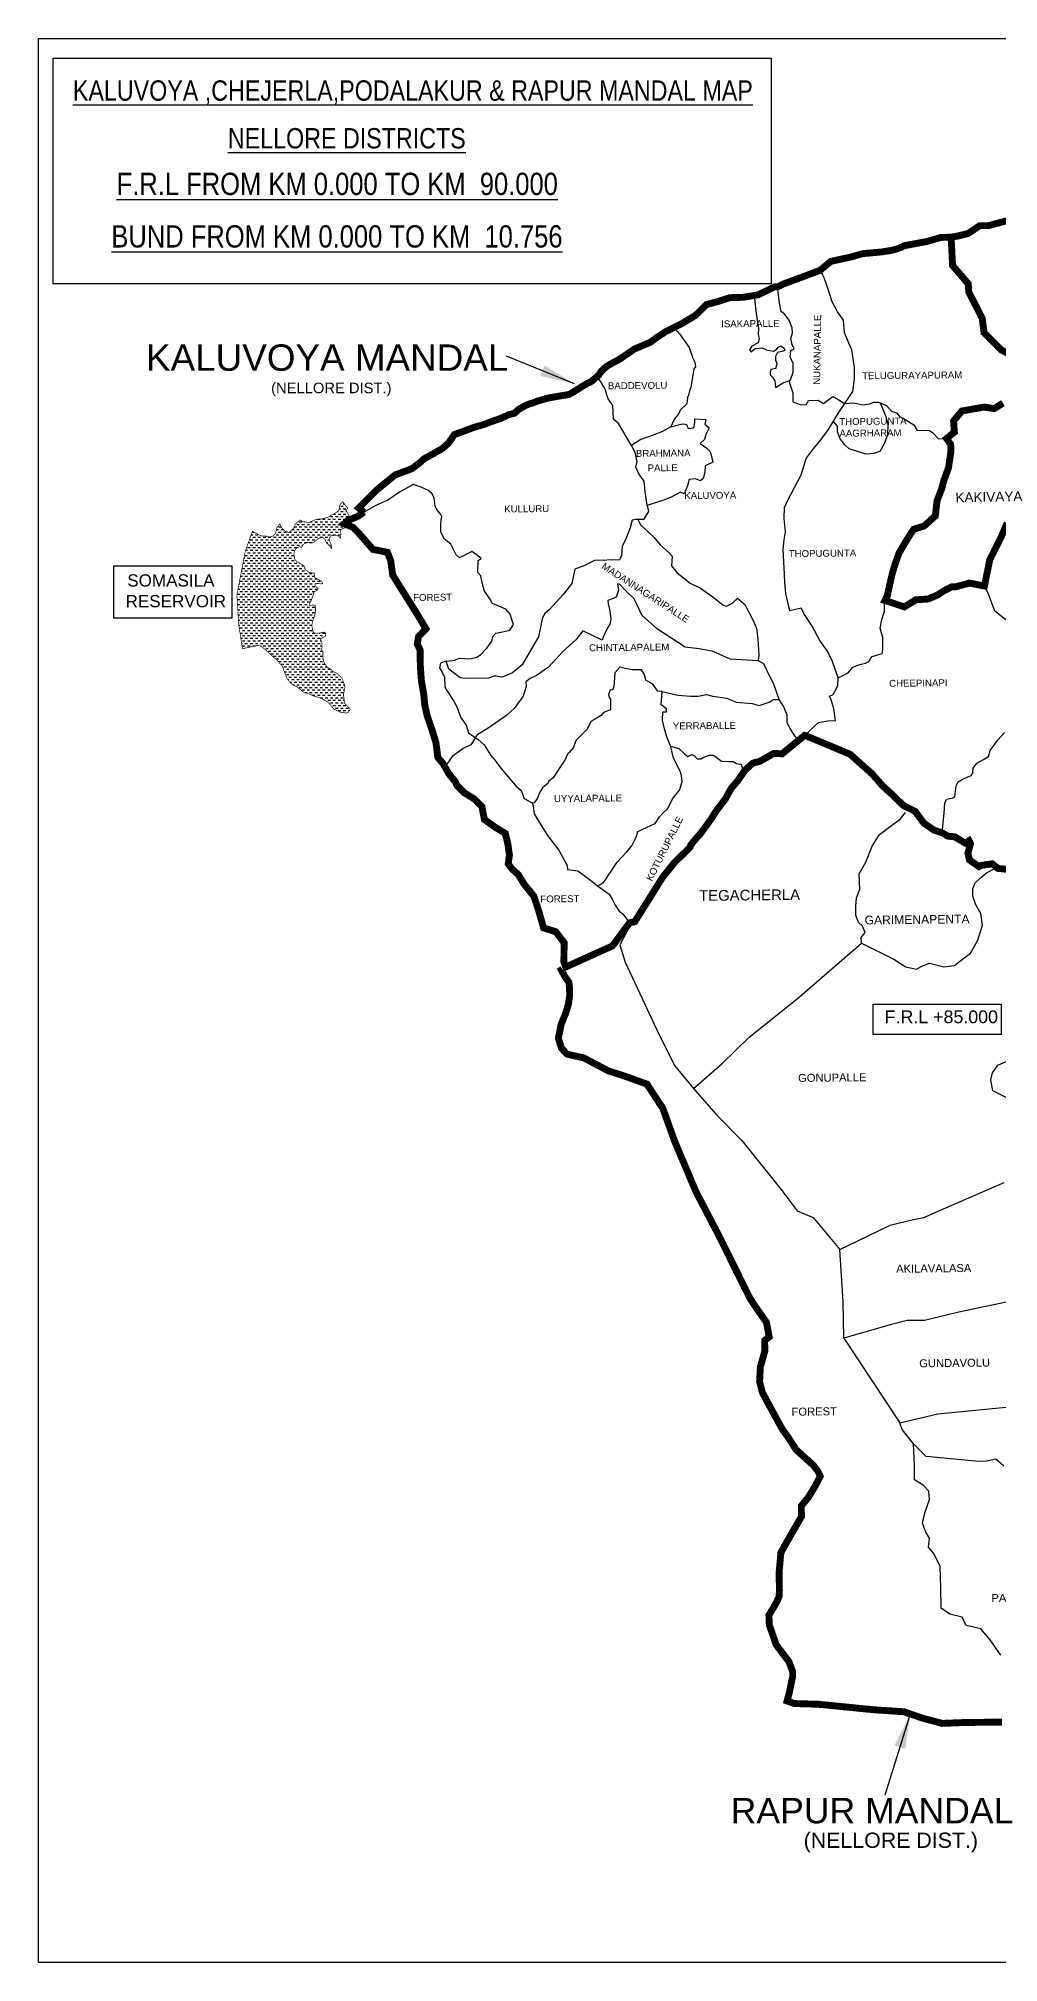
# Model space of a CAD drawing. Header units: inches. Extents: x 308339 to 383724, y 1560383 to 1616161.
# Drawn here: x 308339 to 336169, y 1560383 to 1616161 of the extents above; entities that cross this region are included whole.
import ezdxf

# ---------------------------------------------------------------- set-up
doc = ezdxf.new("R2010")
doc.units = ezdxf.units.IN
doc.header["$MEASUREMENT"] = 0
doc.linetypes.add('BORDER', pattern=[1.75, 0.5, -0.25, 0.5, -0.25, 0, -0.25])
doc.layers.add('MANDAL_BND', color=6, linetype='BORDER', lineweight=30)
for name, color, linetype in [('TEXT', 7, 'Continuous'), ('TITLEBLOCK', 7, 'Continuous'), ('VILL_BND', 7, 'Continuous'), ('VILLAGE BOUNDARY', 6, 'Continuous'), ('ZSTU', 7, 'Continuous')]:
    doc.layers.add(name, color=color, linetype=linetype)
doc.styles.add('ARIALN', font='ARIALN.TTF')
doc.styles.get("Standard").update_dxf_attribs({"font": 'arial.ttf'})
doc.linetypes.add('ZIGZAG', pattern='A,0.0001,-0.2,[131,ltypeshp.shx,S=0.2,R=0,X=-0.2,Y=0],-0.4,[131,ltypeshp.shx,S=0.2,R=180,X=0.2,Y=0],-0.2', length=0.8001)
doc.dimstyles.get("Standard").update_dxf_attribs({"dimtxt": 0.18, "dimasz": 0.18, "dimexe": 0.18, "dimexo": 0.0625, "dimgap": 0.09, "dimtad": 0, "dimtih": 1, "dimtoh": 1, "dimdec": 4, "dimzin": 0, "dimdsep": 46, "dimtxsty": 'Standard', "dimcen": 0.09, "dimadec": 0, "dimazin": 0, "dimtfac": 1, "dimtdec": 4, "dimtofl": 0, "dimtmove": 0, "dimatfit": 3, "dimfxl": 0, "dimtolj": 1, "dimtzin": 0, "dimarcsym": 0})

msp = doc.modelspace()

# ---------------------------------------------------------------- hatches: boundary and pattern name
at = {"layer": 'VILLAGE BOUNDARY'}
h = msp.add_hatch(dxfattribs=at)
h.set_pattern_fill('DASH', color=4, scale=600, style=0)
h.paths.add_polyline_path([(314250, 1598470), (314142, 1599183), (314091, 1600036), (314334, 1601295), (314541, 1601874), (314581, 1601853), (314601, 1601841), (314777, 1601749), (314802, 1601743), (314821, 1601737), (314929, 1601737), (314944, 1601731), (314963, 1601725), (314982, 1601719), (315011, 1601713), (315035, 1601713), (315105, 1601724), (315126, 1601736), (315146, 1601748), (315201, 1601803), (315215, 1601839), (315229, 1601882), (315239, 1601926), (315242, 1601958), (315242, 1601965), (315332, 1602084), (315380, 1602001), (315397, 1601971), (315415, 1601952), (315428, 1601939), (315472, 1601891), (315495, 1601874), (315519, 1601867), (315524, 1601867), (315581, 1601846), (315606, 1601848), (315611, 1601848), (315744, 1601978), (315763, 1602025), (315775, 1602065), (315776, 1602071), (315921, 1602206), (315981, 1602169), (315999, 1602155), (316041, 1602154), (316172, 1602126), (316177, 1602126), (316213, 1602146), (316259, 1602165), (316376, 1602217), (316399, 1602223), (316484, 1602232), (316510, 1602231), (316520, 1602231), (316570, 1602238), (316594, 1602245), (316711, 1602279), (316741, 1602288), (316754, 1602295), (316814, 1602335), (316908, 1602382), (316966, 1602420), (316974, 1602424), (317017, 1602457), (317041, 1602485), (317045, 1602494), (317056, 1602545), (317058, 1602556), (317065, 1602596), (317068, 1602603), (317086, 1602649), (317089, 1602662), (317095, 1602674), (317156, 1602736), (317304, 1602542), (317248, 1602496), (317416, 1602190), (317359, 1602166), (317301, 1602099), (317261, 1602039), (317247, 1601984), (317213, 1601969), (317211, 1601970), (317168, 1601958), (317128, 1601936), (317106, 1601902), (317096, 1601865), (317097, 1601838), (317110, 1601813), (317111, 1601811), (317113, 1601797), (317110, 1601788), (317099, 1601789), (317094, 1601783), (317091, 1601768), (317090, 1601765), (317090, 1601763), (317089, 1601751), (317088, 1601745), (317089, 1601730), (317091, 1601721), (317093, 1601717), (317094, 1601714), (317095, 1601710), (317096, 1601685), (317088, 1601685), (317086, 1601685), (317083, 1601686), (317070, 1601697), (317068, 1601699), (317066, 1601702), (317056, 1601717), (317054, 1601718), (317045, 1601725), (317042, 1601727), (317040, 1601729), (317030, 1601735), (317027, 1601736), (317014, 1601747), (317012, 1601748), (317008, 1601749), (317006, 1601751), (316984, 1601756), (316980, 1601757), (316975, 1601758), (316972, 1601758), (316941, 1601760), (316938, 1601760), (316933, 1601760), (316929, 1601759), (316924, 1601758), (316894, 1601752), (316889, 1601751), (316886, 1601750), (316882, 1601749), (316848, 1601751), (316844, 1601751), (316838, 1601750), (316835, 1601749), (316817, 1601738), (316815, 1601736), (316801, 1601720), (316801, 1601719), (316798, 1601715), (316794, 1601713), (316793, 1601712), (316783, 1601690), (316782, 1601689), (316772, 1601653), (316775, 1601605), (316784, 1601575), (316785, 1601571), (316804, 1601538), (316804, 1601536), (316817, 1601511), (316817, 1601509), (316827, 1601475), (316827, 1601469), (316828, 1601465), (316832, 1601445), (316834, 1601440), (316834, 1601440), (316837, 1601427), (316837, 1601426), (316839, 1601412), (316840, 1601407), (316841, 1601405), (316842, 1601391), (316842, 1601388), (316838, 1601378), (316827, 1601379), (316824, 1601378), (316820, 1601380), (316812, 1601396), (316811, 1601400), (316811, 1601402), (316803, 1601425), (316801, 1601426), (316798, 1601429), (316786, 1601447), (316784, 1601451), (316770, 1601461), (316766, 1601462), (316763, 1601465), (316762, 1601464), (316747, 1601482), (316744, 1601484), (316743, 1601487), (316739, 1601492), (316730, 1601500), (316727, 1601503), (316723, 1601505), (316711, 1601516), (316708, 1601519), (316705, 1601522), (316704, 1601523), (316691, 1601536), (316690, 1601537), (316682, 1601549), (316679, 1601553), (316678, 1601558), (316667, 1601587), (316666, 1601592), (316663, 1601598), (316660, 1601604), (316650, 1601626), (316648, 1601633), (316645, 1601637), (316632, 1601658), (316627, 1601662), (316622, 1601668), (316604, 1601677), (316599, 1601681), (316594, 1601687), (316589, 1601686), (316557, 1601695), (316554, 1601695), (316529, 1601699), (316455, 1601667), (316410, 1601625), (316369, 1601595), (316342, 1601570), (316301, 1601557), (316260, 1601544), (316204, 1601549), (316139, 1601546), (316063, 1601526), (316014, 1601489), (316013, 1601486), (315989, 1601457), (315980, 1601428), (315978, 1601426), (315971, 1601414), (315968, 1601412), (315964, 1601411), (315939, 1601419), (315935, 1601420), (315917, 1601425), (315912, 1601426), (315912, 1601426), (315892, 1601428), (315889, 1601425), (315884, 1601423), (315872, 1601415), (315848, 1601400), (315805, 1601375), (315771, 1601316), (315750, 1601260), (315748, 1601191), (315755, 1601127), (315771, 1601064), (315807, 1601017), (315812, 1601012), (315855, 1600979), (315858, 1600976), (315899, 1600954), (315904, 1600950), (315956, 1600923), (315959, 1600920), (315965, 1600914), (315996, 1600898), (315999, 1600897), (316002, 1600896), (316030, 1600873), (316033, 1600870), (316048, 1600850), (316050, 1600843), (316053, 1600837), (316066, 1600792), (316068, 1600783), (316071, 1600776), (316071, 1600775), (316082, 1600756), (316084, 1600753), (316087, 1600751), (316090, 1600747), (316093, 1600746), (316097, 1600743), (316133, 1600716), (316134, 1600715), (316139, 1600712), (316142, 1600708), (316143, 1600706), (316157, 1600697), (316161, 1600694), (316163, 1600694), (316201, 1600678), (316237, 1600673), (316270, 1600667), (316304, 1600667), (316308, 1600666), (316327, 1600662), (316330, 1600661), (316340, 1600654), (316347, 1600633), (316347, 1600627), (316346, 1600613), (316343, 1600610), (316335, 1600597), (316333, 1600594), (316333, 1600575), (316333, 1600572), (316350, 1600529), (316355, 1600525), (316364, 1600522), (316396, 1600507), (316399, 1600507), (316402, 1600502), (316406, 1600502), (316411, 1600499), (316415, 1600496), (316453, 1600479), (316455, 1600476), (316460, 1600475), (316465, 1600471), (316470, 1600471), (316474, 1600470), (316498, 1600450), (316501, 1600448), (316507, 1600445), (316512, 1600442), (316516, 1600439), (316556, 1600411), (316558, 1600406), (316560, 1600401), (316561, 1600397), (316563, 1600392), (316563, 1600388), (316564, 1600384), (316567, 1600380), (316573, 1600366), (316574, 1600364), (316568, 1600357), (316564, 1600355), (316561, 1600354), (316554, 1600351), (316553, 1600351), (316522, 1600353), (316517, 1600351), (316513, 1600351), (316507, 1600352), (316499, 1600352), (316491, 1600353), (316472, 1600357), (316469, 1600357), (316466, 1600359), (316462, 1600360), (316457, 1600361), (316454, 1600361), (316449, 1600361), (316408, 1600361), (316406, 1600361), (316402, 1600361), (316397, 1600361), (316390, 1600360), (316386, 1600359), (316385, 1600357), (316381, 1600356), (316377, 1600355), (316374, 1600353), (316367, 1600349), (316354, 1600333), (316351, 1600328), (316351, 1600324), (316351, 1600320), (316359, 1600301), (316361, 1600296), (316364, 1600292), (316366, 1600288), (316370, 1600282), (316379, 1600269), (316382, 1600264), (316384, 1600262), (316387, 1600259), (316389, 1600256), (316396, 1600250), (316448, 1600227), (316443, 1600213), (316437, 1600196), (316420, 1600171), (316417, 1600168), (316409, 1600167), (316400, 1600160), (316397, 1600157), (316375, 1600143), (316369, 1600141), (316363, 1600136), (316343, 1600129), (316337, 1600122), (316329, 1600113), (316329, 1600110), (316314, 1600089), (316312, 1600085), (316309, 1600071), (316308, 1600062), (316303, 1600025), (316301, 1600016), (316298, 1600006), (316279, 1599970), (316275, 1599964), (316272, 1599954), (316270, 1599946), (316263, 1599917), (316260, 1599904), (316257, 1599896), (316255, 1599887), (316235, 1599853), (316233, 1599848), (316230, 1599844), (316225, 1599837), (316219, 1599828), (316216, 1599822), (316199, 1599793), (316196, 1599786), (316193, 1599775), (316190, 1599770), (316191, 1599767), (316190, 1599750), (316191, 1599745), (316193, 1599735), (316197, 1599729), (316201, 1599725), (316204, 1599724), (316209, 1599722), (316230, 1599721), (316288, 1599738), (316290, 1599738), (316295, 1599737), (316297, 1599737), (316305, 1599735), (316307, 1599735), (316313, 1599734), (316362, 1599716), (316365, 1599709), (316366, 1599695), (316367, 1599667), (316367, 1599660), (316371, 1599618), (316371, 1599602), (316371, 1599572), (316366, 1599509), (316362, 1599494), (316357, 1599479), (316349, 1599450), (316347, 1599438), (316340, 1599422), (316338, 1599416), (316320, 1599362), (316314, 1599347), (316314, 1599342), (316302, 1599304), (316299, 1599295), (316293, 1599280), (316289, 1599268), (316284, 1599252), (316273, 1599203), (316271, 1599188), (316270, 1599182), (316269, 1599169), (316268, 1599137), (316269, 1599127), (316269, 1599123), (316270, 1599105), (316278, 1599053), (316280, 1599041), (316282, 1599027), (316283, 1599024), (316284, 1599017), (316295, 1598983), (316297, 1598975), (316303, 1598966), (316323, 1598942), (316326, 1598938), (316332, 1598933), (316347, 1598926), (316349, 1598926), (316354, 1598924), (316363, 1598924), (316377, 1598921), (316386, 1598921), (316392, 1598920), (316424, 1598920), (316430, 1598920), (316436, 1598921), (316442, 1598921), (316451, 1598921), (316459, 1598923), (316465, 1598924), (316504, 1598927), (316509, 1598928), (316515, 1598930), (316526, 1598934), (316541, 1598938), (316549, 1598940), (316578, 1598945), (316580, 1598945), (316588, 1598950), (316594, 1598950), (316601, 1598950), (316635, 1598939), (316639, 1598936), (316642, 1598935), (316648, 1598933), (316653, 1598930), (316666, 1598916), (316667, 1598910), (316667, 1598908), (316668, 1598878), (316667, 1598875), (316665, 1598868), (316663, 1598863), (316661, 1598856), (316658, 1598848), (316655, 1598842), (316651, 1598833), (316643, 1598823), (316639, 1598819), (316632, 1598815), (316614, 1598807), (316607, 1598804), (316601, 1598800), (316595, 1598797), (316586, 1598791), (316581, 1598788), (316576, 1598787), (316569, 1598785), (316551, 1598780), (316544, 1598776), (316542, 1598776), (316533, 1598772), (316526, 1598770), (316512, 1598760), (316510, 1598759), (316556, 1598618), (316554, 1598495), (316548, 1598439), (316548, 1598436), (316564, 1598409), (316569, 1598402), (316588, 1598380), (316590, 1598365), (316587, 1598299), (316584, 1598286), (316581, 1598280), (316583, 1598213), (316583, 1598200), (316586, 1598185), (316598, 1598144), (316601, 1598130), (316603, 1598113), (316630, 1598054), (316636, 1598044), (316655, 1598013), (316658, 1598008), (316664, 1597999), (316715, 1597937), (316721, 1597933), (316731, 1597926), (316736, 1597919), (316745, 1597915), (316814, 1597878), (316819, 1597876), (316821, 1597872), (316829, 1597865), (316854, 1597831), (316856, 1597827), (316861, 1597823), (316866, 1597817), (316873, 1597813), (316878, 1597809), (316883, 1597807), (316889, 1597803), (316894, 1597799), (317005, 1597750), (317014, 1597736), (317155, 1597589), (317160, 1597564), (317165, 1597538), (317218, 1597403), (317219, 1597368), (317221, 1597345), (317195, 1597210), (317189, 1597188), (317181, 1597145), (317205, 1596963), (317210, 1596934), (317209, 1596910), (317209, 1596896), (317266, 1596836), (317278, 1596822), (317299, 1596799), (317308, 1596795), (317318, 1596786), (317327, 1596777), (317375, 1596720), (317367, 1596699), (317358, 1596674), (317310, 1596624), (317302, 1596620), (317278, 1596612), (317246, 1596608), (317083, 1596629), (317075, 1596633), (317065, 1596641), (317055, 1596649), (316892, 1596725), (316882, 1596738), (316865, 1596760), (316852, 1596778), (316777, 1596873), (316764, 1596892), (316755, 1596896), (316741, 1596906), (316724, 1596925), (316699, 1596934), (316596, 1597008), (316589, 1597008), (316566, 1597017), (316548, 1597033), (316521, 1597033), (316501, 1597043), (316293, 1597110), (316276, 1597115), (316269, 1597120), (316246, 1597130), (316222, 1597141), (316204, 1597152), (316032, 1597211), (316018, 1597216), (316004, 1597222), (315982, 1597238), (315898, 1597316), (315879, 1597328), (315861, 1597339), (315845, 1597357), (315819, 1597369), (315684, 1597441), (315652, 1597471), (315631, 1597496), (315557, 1597592), (315540, 1597611), (315507, 1597704), (315497, 1597724), (315486, 1597751), (315463, 1597813), (315451, 1597842), (315418, 1597952), (315399, 1597974), (315370, 1598005), (315243, 1598154), (315224, 1598162), (315199, 1598187), (315179, 1598203), (314929, 1598428), (314907, 1598446), (314874, 1598473), (314845, 1598501), (314812, 1598528), (314780, 1598547), (314696, 1598566)])

# ---------------------------------------------------------------- linework, layer by layer
at = {"color": 4, "const_width": 20}
msp.add_lwpolyline([(314250, 1598470), (314142, 1599183), (314091, 1600036), (314334, 1601295), (314541, 1601874), (314541, 1601874), (314581, 1601853), (314601, 1601841), (314777, 1601749), (314802, 1601743), (314821, 1601737), (314929, 1601737), (314944, 1601731), (314963, 1601725), (314982, 1601719), (315011, 1601713), (315035, 1601713), (315105, 1601724), (315126, 1601736), (315146, 1601748), (315201, 1601803), (315215, 1601839), (315229, 1601882), (315239, 1601926), (315242, 1601958), (315242, 1601965), (315332, 1602084), (315380, 1602001), (315397, 1601971), (315415, 1601952), (315428, 1601939), (315472, 1601891), (315495, 1601874), (315519, 1601867), (315524, 1601867), (315581, 1601846), (315606, 1601848), (315611, 1601848), (315744, 1601978), (315763, 1602025), (315775, 1602065), (315776, 1602071), (315921, 1602206), (315981, 1602169), (315999, 1602155), (316041, 1602154), (316172, 1602126), (316177, 1602126), (316213, 1602146), (316259, 1602165), (316376, 1602217), (316399, 1602223), (316484, 1602232), (316510, 1602231), (316520, 1602231), (316570, 1602238), (316594, 1602245), (316711, 1602279), (316741, 1602288), (316754, 1602295), (316814, 1602335), (316908, 1602382), (316966, 1602420), (316974, 1602424), (317017, 1602457), (317041, 1602485), (317045, 1602494), (317056, 1602545), (317058, 1602556), (317065, 1602596), (317068, 1602603), (317086, 1602649), (317089, 1602662), (317089, 1602662), (317089, 1602662), (317095, 1602674), (317156, 1602736), (317304, 1602542), (317248, 1602496), (317416, 1602190), (317359, 1602166), (317301, 1602099), (317261, 1602039), (317247, 1601984), (317213, 1601969), (317211, 1601970), (317168, 1601958), (317128, 1601936), (317106, 1601902), (317096, 1601865), (317097, 1601838), (317110, 1601813), (317111, 1601811), (317113, 1601797), (317110, 1601788), (317099, 1601789), (317094, 1601783), (317091, 1601768), (317090, 1601765), (317090, 1601763), (317089, 1601751), (317088, 1601745), (317089, 1601730), (317091, 1601721), (317093, 1601717), (317094, 1601714), (317095, 1601710), (317096, 1601685), (317088, 1601685), (317086, 1601685), (317083, 1601686), (317070, 1601697), (317068, 1601699), (317066, 1601702), (317056, 1601717), (317054, 1601718), (317045, 1601725), (317042, 1601727), (317040, 1601729), (317030, 1601735), (317027, 1601736), (317014, 1601747), (317012, 1601748), (317008, 1601749), (317006, 1601751), (316984, 1601756), (316980, 1601757), (316975, 1601758), (316972, 1601758), (316941, 1601760), (316938, 1601760), (316933, 1601760), (316929, 1601759), (316924, 1601758), (316894, 1601752), (316889, 1601751), (316886, 1601750), (316882, 1601749), (316848, 1601751), (316844, 1601751), (316838, 1601750), (316835, 1601749), (316817, 1601738), (316815, 1601736), (316801, 1601720), (316801, 1601719), (316798, 1601715), (316794, 1601713), (316793, 1601712), (316783, 1601690), (316782, 1601689), (316772, 1601653), (316775, 1601605), (316784, 1601575), (316785, 1601571), (316804, 1601538), (316804, 1601536), (316817, 1601511), (316817, 1601509), (316827, 1601475), (316827, 1601469), (316828, 1601465), (316832, 1601445), (316834, 1601440), (316834, 1601440), (316837, 1601427), (316837, 1601426), (316839, 1601412), (316840, 1601407), (316841, 1601405), (316842, 1601391), (316842, 1601388), (316838, 1601378), (316827, 1601379), (316824, 1601378), (316820, 1601380), (316812, 1601396), (316811, 1601400), (316811, 1601402), (316803, 1601425), (316801, 1601426), (316798, 1601429), (316786, 1601447), (316784, 1601451), (316770, 1601461), (316766, 1601462), (316763, 1601465), (316762, 1601464), (316747, 1601482), (316744, 1601484), (316743, 1601487), (316739, 1601492), (316730, 1601500), (316727, 1601503), (316723, 1601505), (316711, 1601516), (316708, 1601519), (316705, 1601522), (316704, 1601523), (316691, 1601536), (316690, 1601537), (316682, 1601549), (316679, 1601553), (316678, 1601558), (316667, 1601587), (316666, 1601592), (316663, 1601598), (316660, 1601604), (316650, 1601626), (316648, 1601633), (316645, 1601637), (316632, 1601658), (316627, 1601662), (316622, 1601668), (316604, 1601677), (316599, 1601681), (316594, 1601687), (316589, 1601686), (316557, 1601695), (316554, 1601695), (316529, 1601699), (316455, 1601667), (316410, 1601625), (316369, 1601595), (316342, 1601570), (316301, 1601557), (316260, 1601544), (316204, 1601549), (316139, 1601546), (316063, 1601526), (316014, 1601489), (316013, 1601486), (315989, 1601457), (315980, 1601428), (315978, 1601426), (315971, 1601414), (315968, 1601412), (315964, 1601411), (315939, 1601419), (315935, 1601420), (315917, 1601425), (315912, 1601426), (315912, 1601426), (315892, 1601428), (315889, 1601425), (315884, 1601423), (315872, 1601415), (315848, 1601400), (315805, 1601375), (315771, 1601316), (315750, 1601260), (315748, 1601191), (315755, 1601127), (315771, 1601064), (315807, 1601017), (315812, 1601012), (315855, 1600979), (315858, 1600976), (315899, 1600954), (315904, 1600950), (315956, 1600923), (315959, 1600920), (315965, 1600914), (315996, 1600898), (315999, 1600897), (316002, 1600896), (316030, 1600873), (316033, 1600870), (316048, 1600850), (316050, 1600843), (316053, 1600837), (316066, 1600792), (316068, 1600783), (316071, 1600776), (316071, 1600775), (316082, 1600756), (316084, 1600753), (316087, 1600751), (316090, 1600747), (316093, 1600746), (316097, 1600743), (316133, 1600716), (316134, 1600715), (316139, 1600712), (316142, 1600708), (316143, 1600706), (316157, 1600697), (316161, 1600694), (316163, 1600694), (316201, 1600678), (316237, 1600673), (316270, 1600667), (316304, 1600667), (316308, 1600666), (316327, 1600662), (316330, 1600661), (316340, 1600654), (316347, 1600633), (316347, 1600627), (316346, 1600613), (316343, 1600610), (316335, 1600597), (316333, 1600594), (316333, 1600575), (316333, 1600572), (316350, 1600529), (316355, 1600525), (316364, 1600522), (316396, 1600507), (316399, 1600507), (316402, 1600502), (316406, 1600502), (316411, 1600499), (316415, 1600496), (316453, 1600479), (316455, 1600476), (316460, 1600475), (316465, 1600471), (316470, 1600471), (316474, 1600470), (316498, 1600450), (316501, 1600448), (316507, 1600445), (316512, 1600442), (316516, 1600439), (316556, 1600411), (316558, 1600406), (316560, 1600401), (316561, 1600397), (316563, 1600392), (316563, 1600388), (316564, 1600384), (316567, 1600380), (316573, 1600366), (316574, 1600364), (316568, 1600357), (316564, 1600355), (316561, 1600354), (316554, 1600351), (316553, 1600351), (316522, 1600353), (316517, 1600351), (316513, 1600351), (316507, 1600352), (316499, 1600352), (316491, 1600353), (316472, 1600357), (316469, 1600357), (316466, 1600359), (316462, 1600360), (316457, 1600361), (316454, 1600361), (316449, 1600361), (316408, 1600361), (316406, 1600361), (316402, 1600361), (316397, 1600361), (316390, 1600360), (316386, 1600359), (316385, 1600357), (316381, 1600356), (316377, 1600355), (316374, 1600353), (316367, 1600349), (316354, 1600333), (316351, 1600328), (316351, 1600324), (316351, 1600320), (316359, 1600301), (316361, 1600296), (316364, 1600292), (316366, 1600288), (316370, 1600282), (316379, 1600269), (316382, 1600264), (316384, 1600262), (316387, 1600259), (316389, 1600256), (316396, 1600250), (316448, 1600227), (316443, 1600213), (316437, 1600196), (316420, 1600171), (316417, 1600168), (316409, 1600167), (316400, 1600160), (316397, 1600157), (316375, 1600143), (316369, 1600141), (316363, 1600136), (316343, 1600129), (316337, 1600122), (316329, 1600113), (316329, 1600110), (316314, 1600089), (316312, 1600085), (316309, 1600071), (316308, 1600062), (316303, 1600025), (316301, 1600016), (316298, 1600006), (316279, 1599970), (316275, 1599964), (316272, 1599954), (316270, 1599946), (316263, 1599917), (316260, 1599904), (316257, 1599896), (316255, 1599887), (316235, 1599853), (316233, 1599848), (316230, 1599844), (316225, 1599837), (316219, 1599828), (316216, 1599822), (316199, 1599793), (316196, 1599786), (316193, 1599775), (316190, 1599770), (316191, 1599767), (316190, 1599750), (316191, 1599745), (316193, 1599735), (316197, 1599729), (316201, 1599725), (316204, 1599724), (316209, 1599722), (316230, 1599721), (316288, 1599738), (316290, 1599738), (316295, 1599737), (316297, 1599737), (316305, 1599735), (316307, 1599735), (316313, 1599734), (316362, 1599716), (316365, 1599709), (316366, 1599695), (316367, 1599667), (316367, 1599660), (316371, 1599618), (316371, 1599602), (316371, 1599572), (316366, 1599509), (316362, 1599494), (316357, 1599479), (316349, 1599450), (316347, 1599438), (316340, 1599422), (316338, 1599416), (316320, 1599362), (316314, 1599347), (316314, 1599342), (316302, 1599304), (316299, 1599295), (316293, 1599280), (316289, 1599268), (316284, 1599252), (316273, 1599203), (316271, 1599188), (316270, 1599182), (316269, 1599169), (316268, 1599137), (316269, 1599127), (316269, 1599123), (316270, 1599105), (316278, 1599053), (316280, 1599041), (316282, 1599027), (316283, 1599024), (316284, 1599017), (316295, 1598983), (316297, 1598975), (316303, 1598966), (316323, 1598942), (316326, 1598938), (316332, 1598933), (316347, 1598926), (316349, 1598926), (316354, 1598924), (316363, 1598924), (316377, 1598921), (316386, 1598921), (316392, 1598920), (316424, 1598920), (316430, 1598920), (316436, 1598921), (316442, 1598921), (316451, 1598921), (316459, 1598923), (316465, 1598924), (316504, 1598927), (316509, 1598928), (316515, 1598930), (316526, 1598934), (316541, 1598938), (316549, 1598940), (316578, 1598945), (316580, 1598945), (316588, 1598950), (316594, 1598950), (316601, 1598950), (316635, 1598939), (316639, 1598936), (316642, 1598935), (316648, 1598933), (316653, 1598930), (316666, 1598916), (316667, 1598910), (316667, 1598908), (316668, 1598878), (316667, 1598875), (316665, 1598868), (316663, 1598863), (316661, 1598856), (316658, 1598848), (316655, 1598842), (316651, 1598833), (316643, 1598823), (316639, 1598819), (316632, 1598815), (316614, 1598807), (316607, 1598804), (316601, 1598800), (316595, 1598797), (316586, 1598791), (316581, 1598788), (316576, 1598787), (316569, 1598785), (316551, 1598780), (316544, 1598776), (316542, 1598776), (316533, 1598772), (316526, 1598770), (316512, 1598760), (316510, 1598759), (316556, 1598618), (316554, 1598495), (316548, 1598439), (316548, 1598436), (316564, 1598409), (316569, 1598402), (316588, 1598380), (316590, 1598365), (316587, 1598299), (316584, 1598286), (316581, 1598280), (316583, 1598213), (316583, 1598200), (316586, 1598185), (316598, 1598144), (316601, 1598130), (316603, 1598113), (316630, 1598054), (316636, 1598044), (316655, 1598013), (316658, 1598008), (316664, 1597999), (316715, 1597937), (316721, 1597933), (316731, 1597926), (316736, 1597919), (316745, 1597915), (316814, 1597878), (316819, 1597876), (316821, 1597872), (316829, 1597865), (316854, 1597831), (316856, 1597827), (316861, 1597823), (316866, 1597817), (316873, 1597813), (316878, 1597809), (316883, 1597807), (316889, 1597803), (316894, 1597799), (317005, 1597750), (317014, 1597736), (317155, 1597589), (317160, 1597564), (317165, 1597538), (317218, 1597403), (317219, 1597368), (317221, 1597345), (317195, 1597210), (317189, 1597188), (317181, 1597145), (317205, 1596963), (317210, 1596934), (317209, 1596910), (317209, 1596896), (317266, 1596836), (317278, 1596822), (317299, 1596799), (317308, 1596795), (317318, 1596786), (317327, 1596777), (317375, 1596720), (317367, 1596699), (317358, 1596674), (317310, 1596624), (317302, 1596620), (317278, 1596612), (317246, 1596608), (317083, 1596629), (317075, 1596633), (317065, 1596641), (317055, 1596649), (316892, 1596725), (316882, 1596738), (316865, 1596760), (316852, 1596778), (316777, 1596873), (316764, 1596892), (316755, 1596896), (316741, 1596906), (316724, 1596925), (316699, 1596934), (316596, 1597008), (316589, 1597008), (316566, 1597017), (316548, 1597033), (316521, 1597033), (316501, 1597043), (316293, 1597110), (316276, 1597115), (316269, 1597120), (316246, 1597130), (316222, 1597141), (316204, 1597152), (316032, 1597211), (316018, 1597216), (316004, 1597222), (315982, 1597238), (315898, 1597316), (315879, 1597328), (315861, 1597339), (315845, 1597357), (315819, 1597369), (315684, 1597441), (315652, 1597471), (315631, 1597496), (315557, 1597592), (315540, 1597611), (315507, 1597704), (315497, 1597724), (315486, 1597751), (315463, 1597813), (315451, 1597842), (315418, 1597952), (315399, 1597974), (315370, 1598005), (315243, 1598154), (315224, 1598162), (315199, 1598187), (315179, 1598203), (314929, 1598428), (314907, 1598446), (314874, 1598473), (314845, 1598501), (314812, 1598528), (314780, 1598547), (314696, 1598566), (314250, 1598470)], close=True, dxfattribs=at)
at = {"layer": 'MANDAL_BND', "color": 2, "const_width": 200}
msp.add_lwpolyline([(336692, 1610952), (335878, 1610736), (335625, 1610736), (335294, 1610510), (334981, 1610432), (334838, 1610411)], dxfattribs=at)
at = {"layer": 'MANDAL_BND', "color": 4, "const_width": 200}
for points in [[(317776, 1602431), (317619, 1602550), (318151, 1603080), (318679, 1603509), (319160, 1603688), (319402, 1603869), (319499, 1603964), (320048, 1604274), (320216, 1604423), (320315, 1604561), (320394, 1604677), (320624, 1604762), (320976, 1604892), (321253, 1604970), (321440, 1605044), (321749, 1605152), (321961, 1605251), (322133, 1605296), (322265, 1605413), (322438, 1605512), (322581, 1605571), (322689, 1605601), (322801, 1605649), (323108, 1605736), (323378, 1605785), (323713, 1605839), (323899, 1605945), (324093, 1606070), (324254, 1606162), (324373, 1606224), (324574, 1606396), (324655, 1606516), (324806, 1606654), (324963, 1606746), (325150, 1606842), (325613, 1607158), (326072, 1607353), (326330, 1607539), (326524, 1607664), (326992, 1607897), (327390, 1608139), (327701, 1608448), (328011, 1608528), (328378, 1608647), (328757, 1608658), (329196, 1608727), (329508, 1608881), (329677, 1608962), (329771, 1608963), (329921, 1609040), (330335, 1609192), (330991, 1609438), (331313, 1609701), (331878, 1609822), (332227, 1609923), (332796, 1609975), (333102, 1610025), (333332, 1610099), (333436, 1610154), (334087, 1610274), (334500, 1610394), (334756, 1610400), (334801, 1610296), (334837, 1609579), (335293, 1609048), (335306, 1608818), (335697, 1608045), (335751, 1607627), (336262, 1607123), (336468, 1607024)], [(336299, 1605590), (336041, 1605429), (335752, 1605477), (335107, 1605362), (334867, 1605074), (334889, 1604750), (334663, 1604564), (334783, 1604393), (334789, 1604180), (334720, 1603720), (334578, 1603326), (334526, 1603119), (334387, 1602760), (334337, 1602321), (334010, 1602026), (333712, 1601935), (333587, 1601747), (333446, 1601517), (333287, 1601249), (333176, 1600938), (333093, 1600662), (333008, 1600293), (332944, 1599999), (332878, 1599869), (333440, 1599683), (333772, 1599888), (334128, 1599911), (334399, 1600026), (334599, 1600156), (334811, 1600263), (334920, 1600264), (335328, 1600373), (335760, 1600288), (335917, 1601049), (336241, 1601698), (336421, 1602118)], [(336403, 1592076), (336151, 1592102), (335989, 1592235), (335668, 1592190), (335601, 1592153), (335326, 1592350), (335282, 1592537), (335357, 1592820), (335315, 1592905), (335204, 1592836), (334899, 1593017), (334696, 1593039), (334539, 1593134), (334307, 1593207), (334004, 1593414), (333757, 1593749), (333408, 1593929), (333075, 1594253), (332805, 1594497), (332500, 1594847), (332254, 1595065), (331869, 1595409), (331188, 1595696), (330597, 1595942), (330597, 1595942), (330548, 1595957), (329899, 1595425), (329649, 1595434), (329261, 1595210), (329044, 1595152), (328821, 1594950), (328611, 1594646), (328416, 1594418), (328262, 1594132), (327994, 1593779), (327826, 1593516), (327528, 1593108), (327425, 1592998), (327245, 1592778), (327232, 1592717), (326782, 1592279), (326432, 1591843), (325626, 1590558), (325473, 1590523), (325116, 1590042), (325055, 1589952), (324967, 1589850), (323624, 1589243), (323569, 1589389), (323578, 1589946), (323333, 1590267), (322981, 1590377), (322833, 1590893), (322698, 1591296), (322423, 1591637), (322245, 1591924), (322062, 1592089), (321956, 1592237), (321991, 1592491), (321947, 1592800), (321874, 1593115), (321592, 1593286), (321264, 1593520), (321193, 1593896), (320966, 1594120), (320681, 1594294), (320464, 1594513), (320428, 1594607), (320231, 1594850), (320061, 1595148), (319916, 1595320), (319860, 1595750), (319764, 1596066), (319606, 1596531), (319540, 1596815), (319505, 1597161), (319438, 1597551), (319408, 1597971), (319402, 1598430), (319319, 1598607), (319357, 1598824), (319572, 1599048), (319242, 1599592), (318605, 1600608), (318551, 1601018), (318456, 1601265), (318034, 1601350), (317595, 1601853), (317455, 1601992), (317201, 1602094), (317317, 1602193), (317591, 1602306), (317776, 1602431)]]:
    msp.add_lwpolyline(points, dxfattribs=at)
at = {"layer": 'MANDAL_BND', "color": 30, "const_width": 200}
msp.add_lwpolyline([(336273, 1567353), (335990, 1567350), (335178, 1567341), (334537, 1567315), (333988, 1567460), (333428, 1567652), (332569, 1567709), (330947, 1567870), (330249, 1567891), (330040, 1567964), (330104, 1568201), (330157, 1568465), (330202, 1568673), (330201, 1568815), (330094, 1569106), (329893, 1569368), (329720, 1569602), (329525, 1570171), (329513, 1570454), (329652, 1570682), (329754, 1570862), (329809, 1570995), (329817, 1571165), (329815, 1571278), (329811, 1571721), (329861, 1572268), (330139, 1572762), (330456, 1573308), (330452, 1573619), (330657, 1573866), (330861, 1574208), (330861, 1574208), (331000, 1574474), (330942, 1574614), (330808, 1574792), (330302, 1575249), (330062, 1575623), (329899, 1575848), (329505, 1576567), (329322, 1576914), (329243, 1577225), (329266, 1577649), (329394, 1578103), (329390, 1578414), (329521, 1578519), (329521, 1578519), (329521, 1578519), (329441, 1578943), (329125, 1579392), (328971, 1579626), (328016, 1581546), (327399, 1582727), (326778, 1584198), (326437, 1585146), (325977, 1585849), (325285, 1586096), (324858, 1586233), (324143, 1586609), (323661, 1586717), (323498, 1586894), (323410, 1587176), (323491, 1587582), (323619, 1587895), (323701, 1588169), (323737, 1588415), (323734, 1588650), (323714, 1588801), (323608, 1588951), (323493, 1589157), (323528, 1589180)], dxfattribs=at)
at = {"layer": 'TEXT'}
msp.add_lwpolyline([(308763, 1615595), (329575, 1615595), (329575, 1609047), (308763, 1609047)], close=True, dxfattribs=at)
at = {"layer": 'TEXT', "color": 1}
msp.add_lwpolyline([(332539, 1588169), (336247, 1588169), (336247, 1587282), (332539, 1587282)], close=True, dxfattribs=at)
at = {"layer": 'VILL_BND'}
for points in [[(331525, 1597631), (331353, 1598104), (331212, 1598398), (330992, 1598708), (330763, 1599120), (330547, 1599464), (330445, 1599642), (330120, 1599568), (330004, 1600076), (329978, 1600386), (329963, 1600631), (329927, 1601350), (329953, 1601625), (329997, 1601855), (329952, 1602244), (329965, 1602565), (330059, 1602778), (330444, 1603507), (330594, 1603983), (330796, 1604256), (330990, 1604491), (331237, 1604829), (331524, 1605286), (331718, 1605580), (331948, 1605929), (331994, 1606297), (331991, 1606622), (331915, 1607139), (331826, 1607330), (331702, 1607635), (331677, 1607993), (331500, 1608237), (331351, 1608527), (331226, 1608920), (331127, 1609198), (331050, 1609364), (331018, 1609449)], [(329083, 1608709), (329132, 1608262), (329175, 1608000), (329211, 1607756), (329205, 1607575), (329235, 1607467), (329202, 1607339), (329021, 1607241), (328948, 1607140), (328997, 1607073), (329112, 1607173), (329146, 1607174), (329314, 1607189), (329446, 1607131), (329645, 1607099), (329744, 1607154), (329789, 1607211), (329863, 1607251), (329953, 1607179), (329971, 1607112), (329890, 1607091), (329758, 1607059), (329708, 1606938), (329704, 1606838), (329747, 1606747), (329714, 1606626), (329715, 1606592), (329572, 1606563), (329547, 1606479), (329554, 1606409), (329622, 1606339), (329682, 1606236), (329703, 1606039), (329924, 1606176), (330086, 1606239), (330142, 1606268), (330221, 1606484), (330221, 1606739), (330132, 1606931), (330145, 1607113), (330248, 1607162), (330188, 1607290), (330144, 1607461), (330193, 1607630), (330186, 1607773), (330151, 1607866), (330099, 1607994), (329977, 1608164), (329872, 1608247), (329819, 1608499), (329783, 1608794), (329776, 1608918), (329756, 1608956)], [(326758, 1607780), (326921, 1607601), (327202, 1607205), (327305, 1606895), (327367, 1606780), (327389, 1606641), (327389, 1606641), (327336, 1606580), (327297, 1606346), (327271, 1606164), (327247, 1606056), (327203, 1605905), (327186, 1605823), (327151, 1605760), (327142, 1605633), (327125, 1605559), (326944, 1605390), (326898, 1605290), (326781, 1605138), (326705, 1604994), (326673, 1604904), (326428, 1604770), (326132, 1604649), (325801, 1604532), (325532, 1604362), (325149, 1604995), (325012, 1605129), (324987, 1605526), (324851, 1605714), (324754, 1606011), (324631, 1606227), (324523, 1606353)], [(330086, 1606239), (330208, 1605891), (330206, 1605630), (330420, 1605546), (330598, 1605543), (330660, 1605670), (330944, 1605673), (331091, 1605580), (331256, 1605704), (331366, 1605780), (331521, 1605695), (331718, 1605580), (331964, 1605596), (332249, 1605544), (332442, 1605570), (332548, 1605614), (332694, 1605616), (332922, 1605526), (333066, 1605358), (333213, 1605308), (333297, 1605202), (333412, 1605144), (333559, 1605055), (333710, 1604962), (333810, 1604797), (334031, 1604807), (334173, 1604801), (334261, 1604727), (334429, 1604559), (334663, 1604564)], [(332735, 1605600), (332906, 1605198), (332959, 1604989), (332947, 1604662), (332858, 1604408), (332725, 1604189), (332559, 1604130), (332324, 1604110), (332114, 1604182), (331838, 1604267), (331697, 1604396), (331573, 1604578), (331505, 1604769), (331504, 1604926), (331381, 1605058)], [(326673, 1604904), (326974, 1604979), (327044, 1604989), (327125, 1604967), (327177, 1604852), (327334, 1604877), (327368, 1605029), (327365, 1605135), (327689, 1605115), (327652, 1604979), (327785, 1604874), (327744, 1604801), (327687, 1604683), (327648, 1604538), (327519, 1604421), (327709, 1604281), (327797, 1604200), (327834, 1604125), (327890, 1603881), (327665, 1603770), (327657, 1603579), (327607, 1603406), (327529, 1603334), (327386, 1603396), (327203, 1603374), (327157, 1603191), (327055, 1602960), (326946, 1603008), (326679, 1602862), (326487, 1602786), (325984, 1602626), (325927, 1603032), (325896, 1603324), (325738, 1603537), (325655, 1603732), (325694, 1603900), (325633, 1604157), (325532, 1604362)], [(325984, 1602626), (326020, 1602450), (325882, 1602212), (325655, 1602213), (325552, 1602198), (325495, 1601971), (325366, 1601656), (325260, 1601433), (325241, 1601173), (325181, 1601049), (324459, 1601031), (324146, 1600873), (323889, 1600778), (323801, 1600362), (323553, 1600046), (323153, 1599605), (323017, 1599496), (322951, 1599375), (322829, 1598814), (322708, 1598604), (322364, 1598005), (322080, 1597767), (321782, 1597643), (321609, 1597674), (321542, 1597678), (321391, 1597618), (320730, 1597610), (320560, 1597625), (320233, 1597878), (320153, 1598106), (320411, 1598138), (320532, 1598201), (320840, 1598177), (321042, 1598223), (321165, 1598305), (321331, 1598477), (321483, 1598678), (321506, 1598824), (321597, 1598923), (321839, 1598974), (322001, 1599010), (322112, 1599170), (322065, 1599321), (322015, 1599472), (321884, 1599619), (321502, 1599785), (321447, 1599887), (321261, 1600161), (321190, 1600439), (321165, 1600581), (321077, 1600677), (321088, 1601027), (321168, 1601090), (321029, 1601199), (320901, 1601292), (320547, 1601102), (320444, 1601188), (320297, 1601497), (320105, 1601644), (320004, 1601848), (319999, 1602095), (320015, 1602207), (320034, 1602305), (320003, 1602362), (319887, 1602502), (319834, 1602602), (319810, 1602838), (319749, 1602958), (319629, 1603065), (319404, 1603160), (319205, 1603232), (318804, 1603007), (318464, 1602774), (318120, 1602618), (317776, 1602431)], [(325710, 1602213), (325798, 1602048), (326011, 1601858), (326184, 1601699), (326362, 1601482), (326617, 1601249), (326709, 1601157), (326685, 1600877), (326856, 1600674), (327234, 1600373), (327533, 1600223), (327890, 1599976), (328174, 1599739), (328288, 1599706), (328453, 1599791), (328607, 1599932), (328813, 1599753), (329045, 1599308), (329151, 1599071), (329196, 1598752), (329221, 1598281), (329200, 1598123), (328387, 1598169), (327895, 1598392), (327490, 1598465), (327090, 1598514), (326284, 1599041), (325830, 1599444), (325691, 1599743), (325603, 1599914), (325377, 1600135), (325187, 1600328), (325125, 1600354), (325149, 1600171), (325087, 1599968), (324848, 1599867), (324851, 1599768), (324905, 1599564), (324932, 1599329), (324906, 1599184), (324814, 1599035), (324721, 1598825), (324682, 1598717), (324115, 1598992), (323917, 1598727), (323549, 1598404), (323120, 1597938), (322774, 1597696), (322589, 1597611), (322463, 1597510), (322476, 1597378), (322388, 1597095), (322129, 1596734), (321918, 1596547), (321376, 1596163), (321049, 1595964), (320926, 1595773), (320872, 1595685), (320650, 1595574), (320504, 1595476), (320332, 1595344), (320193, 1595150), (320129, 1595029)], [(337614, 1598111), (337017, 1598814), (336577, 1599150), (336059, 1599560), (335874, 1600083), (335760, 1600288)], [(330548, 1595957), (330947, 1596333), (331219, 1596384), (331445, 1596389), (331394, 1596734), (331314, 1596985), (331266, 1597097), (331378, 1597145), (331433, 1597247), (331509, 1597395), (331525, 1597631), (331811, 1597776), (331948, 1597940), (332149, 1598016), (332312, 1598050), (332409, 1598096), (332453, 1598164), (332503, 1598242), (332796, 1598329), (332819, 1598448), (332818, 1598794), (332742, 1599067), (332786, 1599319), (332861, 1599554), (332866, 1599675), (332878, 1599869)], [(320153, 1598106), (319993, 1598050), (319966, 1597915), (320052, 1597775), (320105, 1597643), (320115, 1597369), (320179, 1597261), (320383, 1596947), (320472, 1596767), (320570, 1596487), (320736, 1596258), (320805, 1596029), (321086, 1595835), (321257, 1595683), (321449, 1595378), (321576, 1595229), (321740, 1595012), (322047, 1594642), (322175, 1594498), (322330, 1594359), (322416, 1594133), (322653, 1593998), (322676, 1593913), (322708, 1593682), (322827, 1593487), (323090, 1593055), (323426, 1592633), (323664, 1592187), (323679, 1592074), (323972, 1592033), (324344, 1591758), (324545, 1591597), (324886, 1591353), (324969, 1591207), (325054, 1591034), (325170, 1590859), (325282, 1590785), (325473, 1590523)], [(324545, 1591597), (324709, 1591680), (324791, 1591804), (324875, 1591923), (324938, 1592018), (325111, 1592285), (325386, 1592575), (325535, 1592757), (325663, 1593007), (325711, 1593172), (326218, 1593406), (326344, 1593593), (326444, 1593708), (326580, 1593836), (326718, 1594114), (326924, 1594370), (327003, 1594616), (326975, 1594792), (326941, 1594925), (326748, 1595293), (326673, 1595622), (326553, 1595915), (326485, 1596152), (326427, 1596401), (326435, 1596642), (326542, 1596643), (326542, 1596731), (326387, 1596840), (326416, 1597234), (326874, 1597127), (327243, 1597095), (327462, 1597097), (327703, 1597142), (327886, 1597098), (328282, 1597034), (328570, 1596919), (329026, 1596878), (329235, 1596821), (329525, 1596918), (329651, 1597001), (329811, 1597000), (329657, 1597441), (329527, 1597685), (329370, 1598031), (329200, 1598123)], [(326416, 1597234), (326296, 1597243), (326145, 1597445), (325947, 1597562), (325899, 1597745), (325815, 1597859), (325549, 1597861), (325346, 1597896), (325190, 1597936), (325044, 1597774), (325041, 1597627), (325021, 1597379), (324976, 1597268), (324913, 1597283), (324867, 1597146), (324879, 1597061), (324922, 1597005), (324925, 1596699), (324721, 1596620), (324654, 1596531), (324510, 1596448), (324352, 1596356), (324244, 1596134), (323921, 1595821), (323838, 1595596), (323720, 1595465), (323670, 1595412), (323595, 1595241), (323472, 1595059), (323383, 1594920), (323324, 1594831), (323266, 1594740), (323133, 1594631), (323109, 1594564), (322950, 1594436), (322877, 1594314), (322798, 1594129), (322708, 1594007), (322655, 1593993)], [(330371, 1595812), (330283, 1595914), (330134, 1596153), (330044, 1596323), (330042, 1596543), (329933, 1596807), (329811, 1597000)], [(334539, 1593134), (334589, 1593705), (334615, 1594002), (334673, 1594109), (334847, 1594150), (334903, 1594188), (334943, 1594500), (335000, 1594607), (335116, 1594680), (335275, 1594755), (335389, 1594794), (335428, 1594882), (335437, 1595008), (335545, 1595155), (335735, 1595255), (335880, 1595349), (335924, 1595522), (336011, 1595631), (336160, 1595842), (336341, 1596042)], [(326665, 1595641), (326906, 1595578), (327070, 1595425), (327165, 1595343), (327279, 1595402), (327358, 1595368), (327429, 1595278), (327551, 1595281), (327629, 1595325), (327781, 1595384), (327905, 1595386), (328140, 1595211), (328356, 1595200), (328478, 1595203), (328574, 1595142), (328659, 1595125), (328707, 1595125), (328759, 1594952), (328802, 1594923)], [(325444, 1590362), (325191, 1589887), (325347, 1589383), (326254, 1587444), (326779, 1586383), (327324, 1585717), (328147, 1586437), (328945, 1587212), (330333, 1588317), (332193, 1589930), (332191, 1590096), (332300, 1590247), (332227, 1590428), (332107, 1590530), (332034, 1590750), (332031, 1591011), (332052, 1591248), (332152, 1591486), (332132, 1591949), (332326, 1592283), (332503, 1592743), (332721, 1593085), (333027, 1593318), (333325, 1593534), (333473, 1593721)], [(332193, 1589930), (333131, 1589469), (333479, 1589251), (333792, 1589176), (333947, 1589267), (334169, 1589358), (334582, 1589251), (334894, 1589288), (335038, 1589401), (335038, 1589401), (335358, 1589649), (335566, 1590019), (335706, 1590454), (335658, 1590799), (335510, 1591042), (335429, 1591297), (335427, 1591509), (335492, 1591688), (335624, 1591811), (335823, 1591969), (336043, 1592094)], [(336425, 1585436), (336141, 1585584), (336003, 1585658), (335944, 1585974), (335990, 1586173), (336153, 1586402), (336461, 1586529)], [(327324, 1585717), (327974, 1584976), (328728, 1584209), (329893, 1582756), (330332, 1582173), (330795, 1581981), (331571, 1581049), (332088, 1581309), (333026, 1581760), (333613, 1581904), (334005, 1581977), (334415, 1582168), (336331, 1582992)], [(340475, 1580851), (339871, 1580405), (338922, 1580039), (337731, 1579807), (335022, 1579241), (334020, 1579000), (333518, 1578994), (333027, 1578874), (331681, 1578483), (331669, 1579549), (331571, 1581049)], [(331681, 1578483), (333309, 1576029), (334406, 1576292), (336486, 1576492)], [(336322, 1574772), (336089, 1574979), (335818, 1574913), (335598, 1574910), (334069, 1575048), (333703, 1575423), (333374, 1575838), (333309, 1576029)], [(336232, 1569291), (335926, 1569734), (335659, 1570058), (335230, 1570154), (335118, 1570398), (334762, 1570485), (334505, 1570655), (334498, 1571254), (334485, 1571545), (334482, 1571872), (334286, 1572252), (334139, 1572424), (334172, 1572688), (334061, 1572859), (333967, 1573122), (334037, 1573423), (334170, 1573806), (334149, 1574043), (333983, 1574223), (333735, 1574375), (333731, 1574799), (333703, 1575423)]]:
    msp.add_lwpolyline(points, dxfattribs=at)
at = {"layer": 'VILLAGE BOUNDARY', "color": 0}
msp.add_lwpolyline([(383724, 1560383), (308339, 1560383), (308339, 1616161), (383724, 1616161)], close=True, dxfattribs=at)
at = {"layer": 'VILLAGE BOUNDARY'}
msp.add_lwpolyline([(310527, 1600869), (313948, 1600869), (313948, 1599357), (310527, 1599357)], close=True, dxfattribs=at)
at = {"layer": 'ZSTU', "color": 1, "linetype": 'ZIGZAG', "ltscale": 10, "const_width": 10}
for points in [[(317483, 1602231), (317516, 1602175)], [(317491, 1602236), (317524, 1602180)]]:
    msp.add_lwpolyline(points, dxfattribs=at)

# ---------------------------------------------------------------- texts
for s, p in [('SOMASILA', (310912, 1600273)), ('RESERVOIR', (310862, 1599672))]:
    msp.add_text(s, height=354.3).set_placement(p)
at = {"layer": 'TEXT'}
for s, height, rotation, p in [('NUKANAPALLE', 200, 89.0594, (330996, 1606119)), ('ISAKAPALLE', 200, 0.5687, (328131, 1607787)), ('TELUGURAYAPURAM', 200, 0.5687, (332217, 1606282)), ('BADDEVOLU', 200, 0.5687, (324847, 1605992)), ('THOPUGUNTA ', 200, 0.5687, (331553, 1604954)), ('  AAGRHARAM', 200, 0.5687, (331404, 1604614)), ('BRAHMANA', 200, 0.5687, (325658, 1604032)), ('PALLE', 200, 0.5687, (325998, 1603612)), ('KULLURU', 200, 0.5687, (321840, 1602421)), ('KALUVOYA', 200, 0.5687, (327061, 1602808)), ('KAKIVAYA', 280.8, 1.176, (334923, 1602714)), ('MADANNAGARIPALLE', 200, 327.137, (324645, 1600810)), ('THOPUGUNTA', 200, 0.5687, (330089, 1601127)), ('FOREST', 200, 0.5687, (319200, 1599854)), ('CHINTALAPALEM', 200, 0.5687, (324300, 1598398)), ('CHEEPINAPI', 200, 0.5687, (332999, 1597367)), ('YERRABALLE', 200, 0.5687, (326728, 1596130)), ('UYYALAPALLE', 200, 0.5687, (323282, 1594025)), ('KOTURUPALLE', 200, 63.5412, (326122, 1591710)), ('TEGACHERLA', 309.3, 0.6194, (327489, 1591159)), ('FOREST', 200, 0.5687, (322888, 1591114)), ('GARIMENAPENTA', 251.32, 0.6194, (332288, 1590477)), ('GONUPALLE', 232, 0.6194, (330360, 1585910)), ('AKILAVALASA', 231.99, 0.6194, (333202, 1580379)), ('GUNDAVOLU', 232, 0.6194, (333872, 1577638)), ('FOREST', 232, 0.6194, (330170, 1576234)), ('PANGILI', 232, 0.6194, (335964, 1570833))]:
    msp.add_text(s, height=height, rotation=rotation, dxfattribs=at).set_placement(p)
for s, height, p in [('KALUVOYA MANDAL', 764.51, (311456, 1606528)), ('(NELLORE DIST.)', 305.8, (315083, 1605878)), ('RAPUR MANDAL', 738.52, (328404, 1564417)), ('(NELLORE DIST.)', 443.11, (330520, 1563707))]:
    msp.add_text(s, height=height, dxfattribs=at).set_placement(p)
at = {"layer": 'TEXT', "color": 0, "insert": (332869, 1587984), "char_height": 369.41, "width": 10099.11, "attachment_point": 1}
msp.add_mtext('{\\C1;F.R.L +85.000}', dxfattribs=at)
at = {"layer": 'TITLEBLOCK', "color": 0, "extrusion": (0.000201441, 0.004807, 0.999988), "style": 'ARIALN'}
msp.add_text('%%UKALUVOYA ,CHEJERLA,PODALAKUR & RAPUR MANDAL MAP', height=588.81, rotation=359.9999, dxfattribs=at).set_placement((309336, 1614339, 7822))
at = {"layer": 'TITLEBLOCK', "color": 1, "extrusion": (0.000201441, 0.004807, 0.999988), "style": 'ARIALN'}
msp.add_text('%%UF.R.L FROM KM 0.000 TO KM  90.000', height=646.07, rotation=359.9999, dxfattribs=at).set_placement((310604, 1611604, 7809))
at = {"layer": 'TITLEBLOCK', "color": 5, "extrusion": (0.000201441, 0.004807, 0.999988), "style": 'ARIALN'}
msp.add_text('%%UBUND FROM KM 0.000 TO KM  10.756', height=646.07, rotation=359.9999, dxfattribs=at).set_placement((310452, 1610082, 7802))
at = {"layer": 'TITLEBLOCK', "color": 0, "insert": (313642, 1613563), "char_height": 588.81, "width": 20658.05, "attachment_point": 1, "rotation": 359.9999, "style": 'ARIALN'}
msp.add_mtext('{\\L NELLORE DISTRICTS}', dxfattribs=at)

# ---------------------------------------------------------------- leaders
at = {"layer": 'ZSTU', "color": 0}
for points in [[(323875, 1606154), (321904, 1606954)], [(333609, 1567581), (332875, 1565236)]]:
    msp.add_leader(points, dimstyle='Standard', override={"dimasz": 1000, "dimgap": 0.09, "dimtad": 0}, dxfattribs=at)

doc.saveas('drawing.dxf')
